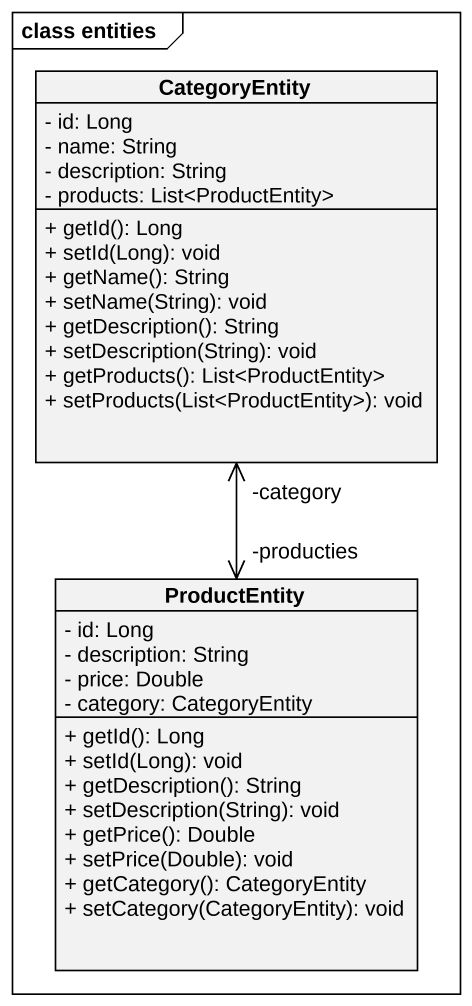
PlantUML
@startuml
mainframe class entities
hide circle
hide empty members
skinparam classAttributeIconSize 0
class CategoryEntity {
  - id: Long
  - name: String
  - description: String
  - products: List<ProductEntity>
  + getId(): Long
  + setId(Long): void
  + getName(): String
  + setName(String): void
  + getDescription(): String
  + setDescription(String): void
  + getProducts(): List<ProductEntity>
  + setProducts(List<ProductEntity>): void
}
class ProductEntity {
  - id: Long
  - description: String
  - price: Double
  - category: CategoryEntity
  + getId(): Long
  + setId(Long): void
  + getDescription(): String
  + setDescription(String): void
  + getPrice(): Double
  + setPrice(Double): void
  + getCategory(): CategoryEntity
  + setCategory(CategoryEntity): void
}
ProductEntity "-producties" <-up-> "-category" CategoryEntity
@enduml
